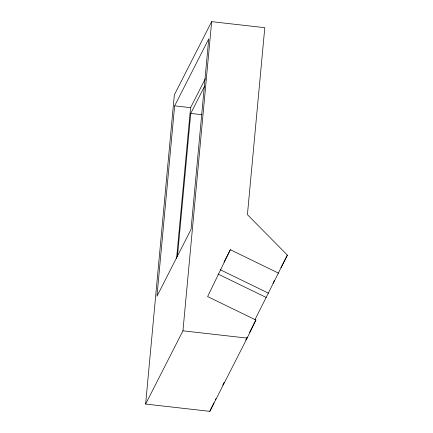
<?xml version="1.0" encoding="UTF-8"?>
<svg xmlns="http://www.w3.org/2000/svg" width="433" height="433" viewBox="0 0 433 433"><rect width="100%" height="100%" fill="white"/><g stroke="black" fill="none" stroke-linecap="round" stroke-linejoin="round"><path stroke-width="0.65" d="M278.608 273.196L230.34 249.717L207.624 296.567L255.898 320.041L247.135 338.108L209.821 411.35L145.629 404.059L174.337 94.892L211.65 21.65L264.785 27.685L247.422 214.654L287.371 255.124L254.988 319.684M174.634 105.858L156.952 296.296L191.045 229.382L208.728 38.943L174.634 105.858L190.574 107.665L205.329 78.709M176.583 258.36L190.574 107.665M177.427 256.715L190.731 113.435L204.484 86.443M145.629 404.059L182.948 330.817L211.65 21.65M209.821 411.35L213.951 402.831M215.423 399.789L216.013 398.571M224.05 262.057L230.34 249.717M272.996 283.339L274.522 280.34M280.947 267.729L287.371 255.124M222.773 385.056L224.267 382.117M245.722 340.013L247.216 337.08M249.614 332.376L255.898 320.041M190.731 113.435L202.022 114.718M182.948 330.817L247.135 338.108M220.159 269.694L268.433 293.168M218.016 274.035L266.29 297.509"/></g></svg>
